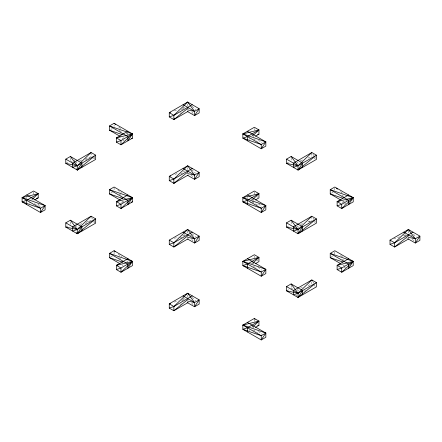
<?xml version="1.0" encoding="UTF-8"?>
<svg xmlns="http://www.w3.org/2000/svg" width="442" height="442" viewBox="0 0 442 442"><rect width="100%" height="100%" fill="white"/><g stroke="black" fill="none" stroke-linecap="round" stroke-linejoin="round"><path stroke-width="0.33" stroke-dasharray="2.21 1.66" d="M180.27 113.412L181.253 112.461M180.27 304.577L181.253 303.632M304.439 291.306L305.422 290.355M248.945 139.396L249.945 138.451M248.945 330.566L249.945 329.616M110.627 129.534L112.351 128.534M65.792 163.385L68.665 161.722M85.151 160.17L89.301 157.772M122.125 138.827L125.572 136.832M181.336 109.948L184.784 107.959M29.001 203.209L30.725 202.215M110.627 193.253L112.351 192.259M65.792 227.105L68.665 225.448M85.151 223.895L90.488 220.812M121.55 202.878L124.998 200.889M180.761 174.004L183.06 172.678M110.627 256.979L112.351 255.979M286.532 163.385L289.411 161.722M180.187 238.061L182.485 236.73M185.358 235.072L183.06 236.398L183.06 235.188M249.741 203.209L251.465 202.215M252.039 201.883L253.769 200.889M331.373 193.253L333.097 192.259M286.532 227.105L289.411 225.448M308.859 222.182L311.234 220.812M342.296 202.878L346.893 200.226M181.336 301.118L184.784 299.129M331.373 256.979L332.522 256.316M286.532 290.83L288.83 289.504M406.104 235.072L403.806 236.398L403.806 235.188M174.336 110.914L178.143 109.594M182.585 108.058L185.121 107.179M79.665 160.7L82.201 159.822M85.372 158.722L91.085 156.744L91.085 153.103M174.971 174.419L178.143 173.319M183.22 171.562L185.756 170.678M79.665 224.425L82.201 223.547M86.008 222.227L90.45 220.691M300.411 160.7L302.947 159.822M308.019 158.065L311.825 156.744M174.336 238.36L178.143 237.039M182.585 235.503L185.756 234.404M300.411 224.425L302.947 223.547M308.019 221.79L311.19 220.691M174.336 302.079L178.143 300.764M182.585 299.223L185.121 298.344M393.811 238.796L399.524 236.824M403.331 235.503L405.867 234.625M300.411 288.145L302.311 287.488M308.019 285.51L311.19 284.41M122.815 140.55L124.103 140.23M251.857 135.932L253.144 135.611M251.216 199.812L253.144 199.336M344.202 204.116L346.136 203.635M251.216 263.537L253.144 263.056M344.202 267.835L345.489 267.515M251.857 327.097L253.144 326.782M314.124 158.076L315.279 158.739M253.377 138.932L257.531 141.329M341.721 195.248L344.02 196.574M410.701 235.072L412.425 236.067M342.683 201.11L344.462 202.138M406.679 238.061L407.828 238.724M314.124 221.796L315.279 222.459M256.642 196.574L257.791 197.237M252.189 201.966L257.531 205.055M119.252 130.528L122.125 132.186M342.296 259.299L344.02 260.294M342.683 264.835L344.462 265.863M93.384 158.076L94.533 158.739M314.124 285.521L315.279 286.184M256.642 260.294L257.791 260.957M70.963 161.059L72.112 161.722M253.377 266.377L256.94 268.432M291.134 288.173L293.433 289.504M119.252 194.248L121.55 195.579M189.961 235.072L191.684 236.067M121.937 201.11L124.312 202.48M93.384 221.796L95.107 222.79M34.415 203.679L40.349 207.11M253.377 330.102L257.531 332.5M118.677 257.642L120.975 258.968M121.937 264.835L123.125 265.52M340.605 191.69L342.18 192.961M252.172 135.081L254.802 137.202M258.482 140.18L262.161 143.153M340.605 255.41L342.705 257.111M252.172 198.801L254.277 200.502M258.482 203.9L261.636 206.453M118.81 127.114L120.909 128.815M126.163 133.064L127.744 134.335M252.172 262.526L254.802 264.647M257.957 267.2L261.636 270.173M117.754 189.988L121.434 192.961M252.172 326.251L254.802 328.373M258.482 331.345L262.161 334.318M118.279 254.133L121.959 257.111M126.688 260.935L127.744 261.78M31.432 198.801L33.531 200.502M37.736 203.9L40.891 206.453M413.403 234.227L416.403 237.067M296.632 161.689L298.632 163.579M192.16 106.312L195.657 109.622M297.129 225.884L299.129 227.774M191.657 169.562L195.657 173.347M297.129 289.604L298.632 291.024M192.16 233.757L195.657 237.067M73.886 159.794L74.886 160.739M75.389 161.214L77.886 163.579M192.16 297.477L195.657 300.792M75.389 224.934L78.383 227.774M412.463 239.21L413.679 240.851M191.718 111.765L193.342 113.953M296.002 294.737L296.814 295.825M191.309 174.944L192.53 176.579M191.718 239.21L192.933 240.851M191.718 302.936L193.342 305.118M312.886 154.092L313.947 155.683M314.306 156.214L315.367 157.811M312.886 217.812L313.947 219.409M314.306 219.939L315.367 221.53M312.886 281.537L313.947 283.129M94.268 157.275L94.975 158.341M92.5 218.342L93.207 219.409M93.56 219.939L94.975 222.061M408.402 230.707L408.402 233.746M334.821 188.226L334.821 190.049M334.821 251.951L334.821 254.377M311.825 153.103L311.825 156.142M311.825 216.221L311.825 220.47M311.825 281.764L311.825 284.189M291.134 158.302L291.134 160.12M291.134 221.42L291.134 224.453M291.134 285.14L291.134 287.565M254.343 128.489L254.343 130.307M254.343 192.209L254.343 194.032M254.343 255.935L254.343 257.752M254.343 319.654L254.343 321.478M247.443 197.408L247.443 198.624M187.657 103.87L187.657 106.301M187.657 167.595L187.657 169.413M187.657 230.707L187.657 233.746M187.657 295.041L187.657 297.466M183.06 107.737L183.06 108.953M183.06 298.908L183.06 300.124M127.876 133.075L127.876 134.291M114.075 125.114L114.075 126.324M114.075 187.623L114.075 190.049M114.075 251.951L114.075 254.377M91.085 216.221L91.085 220.47M70.389 158.302L70.389 160.728M70.389 222.022L70.389 224.453M33.598 192.209L33.598 194.032M26.697 197.408L26.697 198.624"/><path stroke-width="0.66" d="M26.697 194.977L45.095 205.602L40.493 212.503L22.1 201.883L22.1 197.635L33.598 190.999L38.194 193.651L38.194 197.9L34.747 199.894M70.389 156.479L77.284 165.772L77.284 170.021L81.886 163.12L70.389 156.479L65.792 159.137L65.792 163.385L77.284 170.021L95.682 159.402L95.682 155.153L91.085 152.496L72.687 163.12L72.687 167.369L77.284 165.772L95.682 155.153L77.284 170.021L76.477 168.927M127.876 131.257L116.379 137.893L116.379 142.142L120.975 144.799L132.473 138.158L132.473 133.909L109.478 125.948L114.075 123.29L132.473 133.909L127.876 140.816L127.876 136.567L109.478 125.948L109.478 130.197L120.158 136.363M70.389 220.204L77.284 229.497L77.284 233.746L81.886 226.84L70.389 220.204L65.792 222.856L65.792 227.105L77.284 233.746L95.682 223.122L95.682 218.878L91.085 216.221L72.687 226.84L72.687 231.089L77.284 229.497L95.682 218.878L77.284 233.746L76.477 232.652M127.876 194.977L116.379 201.618L116.379 205.867L120.975 208.519L132.473 201.883L132.473 197.635L109.478 189.668L114.075 187.016L132.473 197.635L127.876 204.541L127.876 200.292L109.478 189.668L109.478 193.916L120.158 200.082M128.583 259.763L127.876 258.703L116.379 265.338L116.379 269.587L120.975 272.244L132.473 265.603L132.473 261.36L109.478 253.393L114.075 250.736L132.473 261.36L127.876 268.261L127.876 264.012L109.478 253.393L109.478 257.642L120.158 263.808M247.443 131.257L265.841 141.876L261.239 148.783L242.846 138.158L242.846 133.909L254.343 127.274L258.94 129.931L258.94 134.18L255.493 136.169M247.443 194.977L265.841 205.602L261.239 212.503L242.846 201.883L242.846 197.635L254.343 190.999L258.94 193.651L258.94 197.9L255.493 199.894M302.632 163.12L298.03 170.021L286.532 163.385L286.532 159.137L291.134 156.479L302.632 163.12L302.632 167.369M247.443 258.703L265.841 269.322L261.239 276.228L242.846 265.603L242.846 261.36L254.343 254.719L258.94 257.377L258.94 261.625L255.493 263.614M298.03 233.746L302.632 226.84L291.134 220.204L286.532 222.856L286.532 227.105L298.03 233.746L316.428 223.122L316.428 218.878L311.825 216.221L293.433 226.84L293.433 231.089L298.03 229.497L316.428 218.878L298.03 233.746L298.03 229.497L291.134 220.204M348.616 194.977L337.119 201.618L337.119 205.867L341.721 208.519L353.219 201.883L353.219 197.635L330.224 189.668L334.821 187.016L353.219 197.635L348.616 204.541L348.616 200.292L330.224 189.668L330.224 193.916L340.904 200.082M247.443 322.428L265.841 333.047L261.239 339.948L242.846 329.329L242.846 325.08L254.343 318.444L258.94 321.096L258.94 325.345L255.493 327.34M298.03 297.466L302.632 290.565L291.134 283.924L286.532 286.582L286.532 290.83L298.03 297.466L316.428 286.847L316.428 282.598L311.825 279.946L293.433 290.565L293.433 294.814L298.03 293.217L316.428 282.598L298.03 297.466L298.03 293.217L291.134 283.924M348.616 258.703L337.119 265.338L337.119 269.587L341.721 272.244L353.219 265.603L353.219 261.36L330.224 253.393L334.821 250.736L353.219 261.36L348.616 268.261L348.616 264.012L330.224 253.393L330.224 257.642L340.904 263.808M65.792 163.385L77.284 165.772L91.085 152.496M77.284 170.021L78.273 169.076M188.657 102.997L187.657 102.052L169.264 112.671L169.264 116.92L173.861 115.329L187.657 102.052L199.154 108.688L199.154 112.937L194.557 115.594L187.657 111.611M169.264 116.92L173.861 119.572L174.85 118.627M65.792 227.105L77.284 229.497L91.085 216.221M77.284 233.746L78.273 232.796M187.53 173.607L194.557 175.065L199.154 172.413L194.557 179.314L194.557 175.065L187.657 165.772L169.264 176.397L169.264 180.64L173.861 179.049L187.657 165.772L199.154 172.413L199.154 176.662L194.557 179.314L187.657 175.33M169.264 180.64L173.861 183.297L174.85 182.347M187.53 237.326L194.557 238.79L199.154 236.133L194.557 243.039L194.557 238.79L187.657 229.497L169.264 240.117L169.264 244.365L173.861 242.774L187.657 229.497L199.154 236.133L199.154 240.382L194.557 243.039L187.657 239.056M311.825 152.496L293.433 163.12L293.433 167.369L298.03 165.772L311.825 152.496L316.428 155.153L316.428 159.402L298.03 170.021L298.03 165.772L291.134 156.479M299.019 169.076L298.03 170.021L316.428 155.153L298.03 165.772L286.532 163.385M188.657 294.168L187.657 293.217L169.264 303.842L169.264 308.091L173.861 306.494L187.657 293.217L199.154 299.858L199.154 304.107L194.557 306.759L187.082 302.444M286.532 227.105L298.03 229.497L311.825 216.221M286.532 290.83L298.03 293.217L311.825 279.946L312.533 281.007M409.402 230.442L408.402 229.497L390.01 240.117L390.01 244.365L394.607 242.774L408.402 229.497L419.9 236.133L419.9 240.382L415.303 243.039L408.402 239.056M32.697 198.861L38.194 193.651L22.1 197.635L40.493 208.254L45.095 205.602L45.095 209.851L40.493 212.503L40.493 208.254L22.1 201.883L26.697 200.292L38.194 193.651M132.473 133.909L120.975 144.799L120.975 140.55L132.473 133.909L116.379 137.893L120.975 140.55L116.379 142.142M132.473 197.635L120.975 208.519L120.975 204.27L132.473 197.635L116.379 201.618L120.975 204.27L116.379 205.867M253.443 135.136L258.94 129.931L242.846 133.909L261.239 144.534L265.841 141.876L265.841 146.125L261.239 148.783L261.239 144.534L242.846 138.158L247.443 136.567L258.94 129.931M132.473 261.36L120.975 272.244L120.975 267.996L132.473 261.36L116.379 265.338L120.975 267.996L116.379 269.587M253.443 198.861L258.94 193.651L242.846 197.635L261.239 208.254L265.841 205.602L265.841 209.851L261.239 212.503L261.239 208.254L242.846 201.883L247.443 200.292L258.94 193.651M253.443 262.581L258.94 257.377L242.846 261.36L261.239 271.979L265.841 269.322L265.841 273.57L261.239 276.228L261.239 271.979L242.846 265.603L247.443 264.012L258.94 257.377M353.219 197.635L341.721 208.519L341.721 204.27L353.219 197.635L337.119 201.618L341.721 204.27L337.119 205.867M253.443 326.307L258.94 321.096L242.846 325.08L261.239 335.699L265.841 333.047L265.841 337.296L261.239 339.948L261.239 335.699L242.846 329.329L247.443 327.737L258.94 321.096M353.219 261.36L341.721 272.244L341.721 267.996L353.219 261.36L337.119 265.338L341.721 267.996L337.119 269.587M192.259 104.704L173.861 115.329L173.861 119.572L188.054 108.102M192.259 168.43L173.861 179.049L173.861 183.297L188.054 171.827M188.054 235.547L173.861 247.023L169.264 244.365M188.054 299.273L173.861 310.743L169.264 308.091M408.795 235.547L394.607 247.023L390.01 244.365M173.861 119.572L188.104 111.351M187.53 109.881L194.557 111.345L199.154 108.688L194.557 115.594L194.557 111.345L187.657 102.052M173.861 183.297L188.104 175.076M169.264 240.117L173.861 242.774L192.259 232.149M188.104 238.796L173.861 247.023L173.861 242.774M170.529 303.4L169.264 303.842L173.861 306.494L192.259 295.875M188.104 302.521L173.861 310.743L173.861 306.494M187.53 301.052L194.557 302.51L199.154 299.858L194.557 306.759L194.557 302.51L187.657 293.217L188.364 294.284M390.01 240.117L394.607 242.774L412.999 232.149M408.85 238.796L394.607 247.023L394.607 242.774M408.275 237.326L415.303 238.79L419.9 236.133L415.303 243.039L415.303 238.79L408.402 229.497M170.529 112.229L169.264 112.671L173.861 115.329M170.529 175.955L169.264 176.397L173.861 179.049M131.186 138.479L132.473 138.158M257.653 134.495L258.94 134.18M36.266 198.381L38.194 197.9M131.186 202.204L132.473 201.883M257.653 325.666L258.94 325.345M337.119 201.618L339.036 201.22M116.379 265.338L117.655 265.073M242.846 133.909L265.841 141.876M330.224 193.916L342.909 198.314M109.478 130.197L122.163 134.589M242.846 197.635L265.841 205.602M330.224 257.642L342.909 262.034M109.478 193.916L122.799 198.53M242.846 261.36L265.841 269.322M22.1 197.635L45.095 205.602M109.478 257.642L122.799 262.255M242.846 325.08L265.841 333.047M286.532 159.137L298.03 165.772M183.06 104.704L194.557 111.345M403.806 232.149L415.303 238.79M286.532 222.856L298.03 229.497M183.06 168.43L194.557 175.065M65.792 159.137L77.284 165.772M286.532 286.582L298.03 293.217M183.06 232.149L194.557 238.79M65.792 222.856L77.284 229.497M183.06 295.875L194.557 302.51M336.401 188.286L337.45 189.137M114.075 123.29L115.655 124.567M114.075 250.736L115.13 251.586M254.343 318.444L255.051 319.505M302.632 226.84L302.632 231.089M302.632 290.565L302.632 294.814M247.443 136.567L247.443 140.816M247.443 200.292L247.443 204.541M247.443 264.012L247.443 268.261M247.443 327.737L247.443 331.986M81.886 163.12L81.886 167.369M81.886 226.84L81.886 231.089M26.697 200.292L26.697 204.541"/></g></svg>
